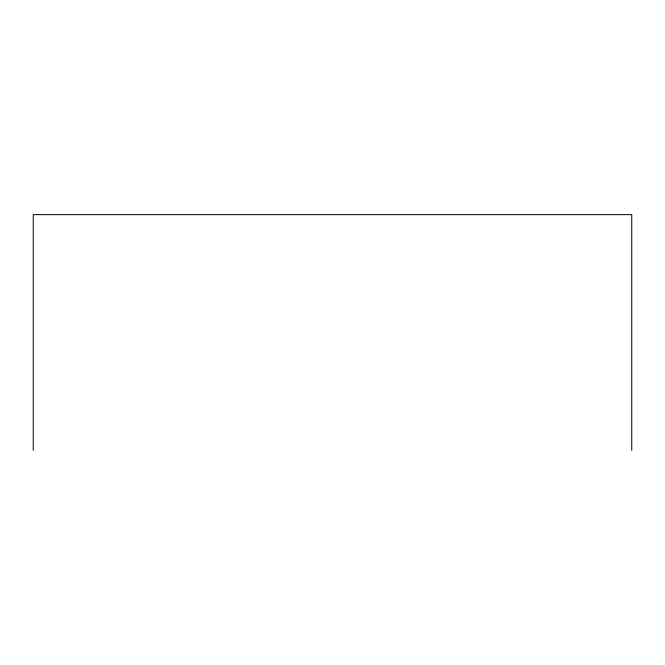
<?xml version="1.0" encoding="UTF-8"?>
<svg xmlns="http://www.w3.org/2000/svg" width="665" height="665" viewBox="0 0 665 665"><rect width="100%" height="100%" fill="white"/><g stroke="black" fill="none" stroke-linecap="round" stroke-linejoin="round"><path stroke-width="1" d="M631.75 450.363L631.75 214.637L33.25 214.637L33.25 450.363"/></g></svg>
